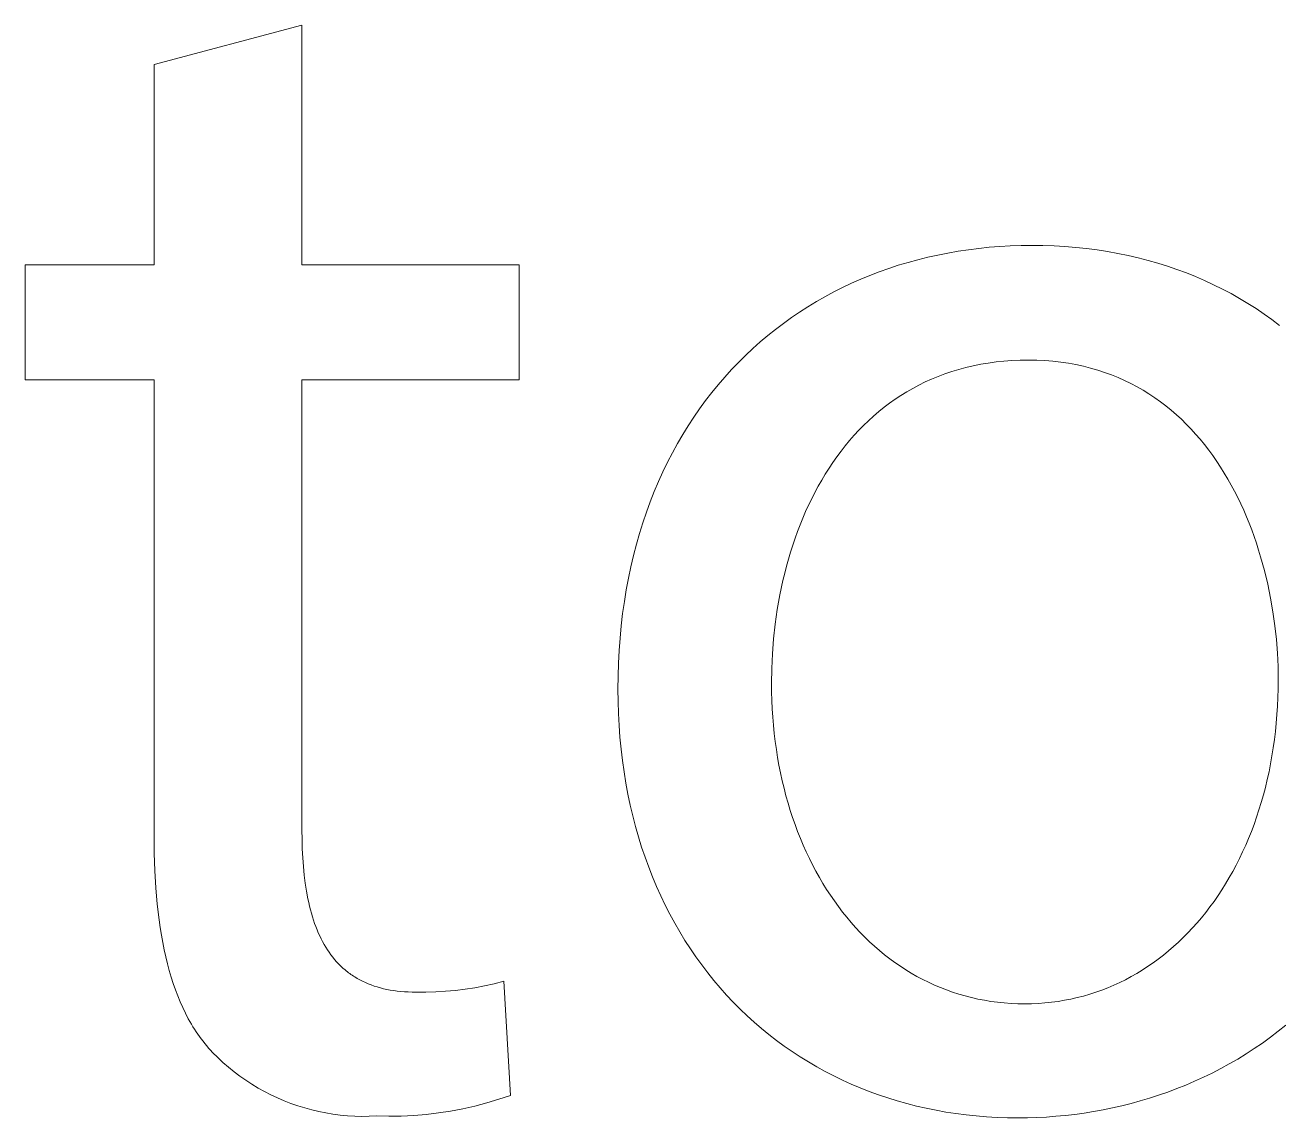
# Model space of a CAD drawing. Header units: millimetres. Extents: x 1434 to 4837, y 1889 to 4267.
# Drawn here: x 3970.85 to 3995.64, y 1946.13 to 1967.73 of the extents above; entities that cross this region are included whole.
import ezdxf

# ---------------------------------------------------------------- set-up
doc = ezdxf.new("R2010")
doc.units = ezdxf.units.MM
doc.header["$MEASUREMENT"] = 0
doc.layers.add('Domyślny', color=7, linetype='Continuous', true_color=0x000000)

msp = doc.modelspace()

# ---------------------------------------------------------------- linework, layer by layer
at = {"layer": 'Domyślny', "color": 18, "lineweight": 15, "true_color": 0x000000}
for p, q in [((3973.401, 1966.946), (3976.325, 1967.728)), ((3976.325, 1967.728), (3976.325, 1962.992)), ((3973.401, 1962.992), (3973.401, 1966.946)), ((3988.696, 1963.139), (3988.894, 1963.183)), ((3988.894, 1963.183), (3989.094, 1963.222)), ((3989.094, 1963.222), (3989.296, 1963.257)), ((3989.296, 1963.257), (3989.499, 1963.288)), ((3989.499, 1963.288), (3989.704, 1963.313)), ((3989.704, 1963.313), (3989.911, 1963.335)), ((3989.911, 1963.335), (3990.119, 1963.351)), ((3990.119, 1963.351), (3990.329, 1963.363)), ((3990.329, 1963.363), (3990.541, 1963.37)), ((3990.541, 1963.37), (3990.753, 1963.372)), ((3990.753, 1963.372), (3990.974, 1963.37)), ((3990.974, 1963.37), (3991.193, 1963.362)), ((3991.193, 1963.362), (3991.409, 1963.35)), ((3991.409, 1963.35), (3991.623, 1963.332)), ((3991.623, 1963.332), (3991.834, 1963.31)), ((3991.834, 1963.31), (3992.044, 1963.283)), ((3992.044, 1963.283), (3992.25, 1963.251)), ((3992.25, 1963.251), (3992.454, 1963.214)), ((3992.454, 1963.214), (3992.656, 1963.173)), ((3992.656, 1963.173), (3992.854, 1963.127)), ((3970.852, 1960.714), (3970.852, 1962.992)), ((3970.852, 1962.992), (3973.401, 1962.992)), ((3976.325, 1962.992), (3980.62, 1962.992)), ((3980.62, 1962.992), (3980.62, 1960.714)), ((3987.738, 1962.85), (3987.926, 1962.917)), ((3987.926, 1962.917), (3988.115, 1962.979)), ((3988.115, 1962.979), (3988.307, 1963.037)), ((3988.307, 1963.037), (3988.501, 1963.09)), ((3988.501, 1963.09), (3988.696, 1963.139)), ((3992.854, 1963.127), (3993.051, 1963.076)), ((3993.051, 1963.076), (3993.244, 1963.021)), ((3993.244, 1963.021), (3993.435, 1962.961)), ((3993.435, 1962.961), (3993.623, 1962.897)), ((3987.19, 1962.624), (3987.371, 1962.704)), ((3987.371, 1962.704), (3987.553, 1962.779)), ((3987.553, 1962.779), (3987.738, 1962.85)), ((3993.623, 1962.897), (3993.809, 1962.828)), ((3993.809, 1962.828), (3993.991, 1962.755)), ((3993.991, 1962.755), (3994.171, 1962.678)), ((3994.171, 1962.678), (3994.347, 1962.596)), ((3986.665, 1962.359), (3986.837, 1962.452)), ((3986.837, 1962.452), (3987.013, 1962.54)), ((3987.013, 1962.54), (3987.19, 1962.624)), ((3994.347, 1962.596), (3994.521, 1962.51)), ((3994.521, 1962.51), (3994.692, 1962.419)), ((3994.692, 1962.419), (3994.86, 1962.325)), ((3986.327, 1962.161), (3986.495, 1962.262)), ((3986.495, 1962.262), (3986.665, 1962.359)), ((3994.86, 1962.325), (3995.024, 1962.226)), ((3995.024, 1962.226), (3995.186, 1962.123)), ((3985.842, 1961.831), (3986.001, 1961.945)), ((3986.001, 1961.945), (3986.163, 1962.055)), ((3986.163, 1962.055), (3986.327, 1962.161)), ((3995.186, 1962.123), (3995.345, 1962.016)), ((3995.345, 1962.016), (3995.5, 1961.905)), ((3985.534, 1961.591), (3985.687, 1961.713)), ((3985.687, 1961.713), (3985.842, 1961.831)), ((3995.5, 1961.905), (3995.652, 1961.791)), ((3985.238, 1961.334), (3985.384, 1961.465)), ((3985.384, 1961.465), (3985.534, 1961.591)), ((3984.954, 1961.061), (3985.094, 1961.199)), ((3985.094, 1961.199), (3985.238, 1961.334)), ((3984.818, 1960.918), (3984.954, 1961.061)), ((3989.452, 1960.96), (3989.311, 1960.922)), ((3989.596, 1960.993), (3989.452, 1960.96)), ((3989.743, 1961.023), (3989.596, 1960.993)), ((3989.893, 1961.048), (3989.743, 1961.023)), ((3990.046, 1961.069), (3989.893, 1961.048)), ((3990.201, 1961.085), (3990.046, 1961.069)), ((3990.36, 1961.096), (3990.201, 1961.085)), ((3990.521, 1961.104), (3990.36, 1961.096)), ((3990.685, 1961.106), (3990.521, 1961.104)), ((3990.85, 1961.103), (3990.685, 1961.106)), ((3991.012, 1961.096), (3990.85, 1961.103)), ((3991.17, 1961.083), (3991.012, 1961.096)), ((3991.325, 1961.066), (3991.17, 1961.083)), ((3991.478, 1961.043), (3991.325, 1961.066)), ((3991.627, 1961.016), (3991.478, 1961.043)), ((3991.773, 1960.985), (3991.627, 1961.016)), ((3991.916, 1960.949), (3991.773, 1960.985)), ((3992.056, 1960.908), (3991.916, 1960.949)), ((3973.401, 1960.714), (3970.852, 1960.714)), ((3973.401, 1951.717), (3973.401, 1960.714)), ((3980.62, 1960.714), (3976.325, 1960.714)), ((3976.325, 1960.714), (3976.325, 1951.819)), ((3984.555, 1960.62), (3984.684, 1960.771)), ((3984.684, 1960.771), (3984.818, 1960.918)), ((3988.774, 1960.73), (3988.647, 1960.673)), ((3988.904, 1960.784), (3988.774, 1960.73)), ((3989.037, 1960.834), (3988.904, 1960.784)), ((3989.172, 1960.88), (3989.037, 1960.834)), ((3989.311, 1960.922), (3989.172, 1960.88)), ((3992.193, 1960.863), (3992.056, 1960.908)), ((3992.327, 1960.814), (3992.193, 1960.863)), ((3992.458, 1960.761), (3992.327, 1960.814)), ((3992.587, 1960.704), (3992.458, 1960.761)), ((3992.712, 1960.643), (3992.587, 1960.704)), ((3984.306, 1960.307), (3984.428, 1960.465)), ((3984.428, 1960.465), (3984.555, 1960.62)), ((3988.282, 1960.479), (3988.166, 1960.407)), ((3988.401, 1960.547), (3988.282, 1960.479)), ((3988.522, 1960.612), (3988.401, 1960.547)), ((3988.647, 1960.673), (3988.522, 1960.612)), ((3992.834, 1960.578), (3992.712, 1960.643)), ((3992.954, 1960.51), (3992.834, 1960.578)), ((3993.07, 1960.438), (3992.954, 1960.51)), ((3993.184, 1960.362), (3993.07, 1960.438)), ((3984.186, 1960.144), (3984.306, 1960.307)), ((3987.941, 1960.254), (3987.833, 1960.172)), ((3988.052, 1960.332), (3987.941, 1960.254)), ((3988.166, 1960.407), (3988.052, 1960.332)), ((3993.295, 1960.283), (3993.184, 1960.362)), ((3993.403, 1960.201), (3993.295, 1960.283)), ((3993.508, 1960.115), (3993.403, 1960.201)), ((3983.959, 1959.807), (3984.071, 1959.977)), ((3984.071, 1959.977), (3984.186, 1960.144)), ((3987.625, 1959.999), (3987.525, 1959.908)), ((3987.728, 1960.087), (3987.625, 1959.999)), ((3987.833, 1960.172), (3987.728, 1960.087)), ((3993.611, 1960.027), (3993.508, 1960.115)), ((3993.71, 1959.935), (3993.611, 1960.027)), ((3983.852, 1959.632), (3983.959, 1959.807)), ((3987.334, 1959.718), (3987.242, 1959.619)), ((3987.428, 1959.815), (3987.334, 1959.718)), ((3987.525, 1959.908), (3987.428, 1959.815)), ((3993.807, 1959.84), (3993.71, 1959.935)), ((3993.901, 1959.743), (3993.807, 1959.84)), ((3993.993, 1959.643), (3993.901, 1959.743)), ((3983.648, 1959.272), (3983.748, 1959.454)), ((3983.748, 1959.454), (3983.852, 1959.632)), ((3987.152, 1959.517), (3987.066, 1959.412)), ((3987.242, 1959.619), (3987.152, 1959.517)), ((3994.082, 1959.54), (3993.993, 1959.643)), ((3994.168, 1959.434), (3994.082, 1959.54)), ((3983.552, 1959.086), (3983.648, 1959.272)), ((3986.982, 1959.305), (3986.9, 1959.195)), ((3987.066, 1959.412), (3986.982, 1959.305)), ((3994.251, 1959.327), (3994.168, 1959.434)), ((3994.332, 1959.217), (3994.251, 1959.327)), ((3994.41, 1959.104), (3994.332, 1959.217)), ((3983.46, 1958.896), (3983.552, 1959.086)), ((3986.745, 1958.969), (3986.671, 1958.852)), ((3986.821, 1959.083), (3986.745, 1958.969)), ((3986.9, 1959.195), (3986.821, 1959.083)), ((3994.486, 1958.99), (3994.41, 1959.104)), ((3994.559, 1958.873), (3994.486, 1958.99)), ((3983.289, 1958.506), (3983.372, 1958.703)), ((3983.372, 1958.703), (3983.46, 1958.896)), ((3986.6, 1958.734), (3986.532, 1958.613)), ((3986.671, 1958.852), (3986.6, 1958.734)), ((3994.629, 1958.755), (3994.559, 1958.873)), ((3994.697, 1958.634), (3994.629, 1958.755)), ((3983.21, 1958.305), (3983.289, 1958.506)), ((3986.466, 1958.491), (3986.402, 1958.366)), ((3986.532, 1958.613), (3986.466, 1958.491)), ((3994.762, 1958.512), (3994.697, 1958.634)), ((3994.825, 1958.389), (3994.762, 1958.512)), ((3983.135, 1958.1), (3983.21, 1958.305)), ((3986.341, 1958.24), (3986.283, 1958.111)), ((3986.402, 1958.366), (3986.341, 1958.24)), ((3994.885, 1958.263), (3994.825, 1958.389)), ((3994.943, 1958.137), (3994.885, 1958.263)), ((3983.064, 1957.892), (3983.135, 1958.1)), ((3986.227, 1957.982), (3986.174, 1957.85)), ((3986.283, 1958.111), (3986.227, 1957.982)), ((3994.998, 1958.009), (3994.943, 1958.137)), ((3995.051, 1957.879), (3994.998, 1958.009)), ((3982.998, 1957.68), (3983.064, 1957.892)), ((3986.123, 1957.717), (3986.074, 1957.583)), ((3986.174, 1957.85), (3986.123, 1957.717)), ((3995.101, 1957.749), (3995.051, 1957.879)), ((3995.149, 1957.617), (3995.101, 1957.749)), ((3982.88, 1957.245), (3982.937, 1957.464)), ((3982.937, 1957.464), (3982.998, 1957.68)), ((3986.074, 1957.583), (3986.028, 1957.447)), ((3995.194, 1957.485), (3995.149, 1957.617)), ((3995.238, 1957.351), (3995.194, 1957.485)), ((3982.827, 1957.022), (3982.88, 1957.245)), ((3985.985, 1957.31), (3985.944, 1957.172)), ((3986.028, 1957.447), (3985.985, 1957.31)), ((3995.278, 1957.217), (3995.238, 1957.351)), ((3995.353, 1956.947), (3995.278, 1957.217)), ((3982.78, 1956.796), (3982.827, 1957.022)), ((3985.905, 1957.033), (3985.869, 1956.893)), ((3985.944, 1957.172), (3985.905, 1957.033)), ((3982.737, 1956.566), (3982.78, 1956.796)), ((3985.835, 1956.751), (3985.774, 1956.466)), ((3985.869, 1956.893), (3985.835, 1956.751)), ((3995.418, 1956.675), (3995.353, 1956.947)), ((3982.699, 1956.333), (3982.737, 1956.566)), ((3995.474, 1956.402), (3995.418, 1956.675)), ((3982.665, 1956.096), (3982.699, 1956.333)), ((3985.774, 1956.466), (3985.723, 1956.178)), ((3995.521, 1956.128), (3995.474, 1956.402)), ((3982.637, 1955.855), (3982.665, 1956.096)), ((3985.723, 1956.178), (3985.682, 1955.887)), ((3995.559, 1955.855), (3995.521, 1956.128)), ((3982.614, 1955.611), (3982.637, 1955.855)), ((3985.682, 1955.887), (3985.65, 1955.595)), ((3995.589, 1955.583), (3995.559, 1955.855)), ((3982.596, 1955.364), (3982.614, 1955.611)), ((3985.65, 1955.595), (3985.627, 1955.302)), ((3995.609, 1955.313), (3995.589, 1955.583)), ((3982.582, 1955.113), (3982.596, 1955.364)), ((3985.627, 1955.302), (3985.613, 1955.008)), ((3995.622, 1955.046), (3995.609, 1955.313)), ((3982.575, 1954.859), (3982.582, 1955.113)), ((3985.613, 1955.008), (3985.609, 1954.715)), ((3995.626, 1954.783), (3995.622, 1955.046)), ((3982.572, 1954.602), (3982.575, 1954.859)), ((3995.624, 1954.609), (3995.626, 1954.783)), ((3982.574, 1954.359), (3982.572, 1954.602)), ((3985.609, 1954.715), (3985.61, 1954.547)), ((3985.61, 1954.547), (3985.615, 1954.38)), ((3995.62, 1954.438), (3995.624, 1954.609)), ((3982.582, 1954.12), (3982.574, 1954.359)), ((3985.615, 1954.38), (3985.622, 1954.214)), ((3995.601, 1954.098), (3995.612, 1954.267)), ((3995.612, 1954.267), (3995.62, 1954.438)), ((3982.594, 1953.883), (3982.582, 1954.12)), ((3985.622, 1954.214), (3985.633, 1954.05)), ((3985.633, 1954.05), (3985.646, 1953.887)), ((3995.587, 1953.931), (3995.601, 1954.098)), ((3982.612, 1953.649), (3982.594, 1953.883)), ((3985.646, 1953.887), (3985.662, 1953.726)), ((3995.551, 1953.603), (3995.57, 1953.766)), ((3995.57, 1953.766), (3995.587, 1953.931)), ((3982.634, 1953.418), (3982.612, 1953.649)), ((3985.662, 1953.726), (3985.682, 1953.566)), ((3985.682, 1953.566), (3985.704, 1953.408)), ((3995.528, 1953.441), (3995.551, 1953.603)), ((3982.661, 1953.191), (3982.634, 1953.418)), ((3985.704, 1953.408), (3985.728, 1953.252)), ((3985.728, 1953.252), (3985.756, 1953.097)), ((3995.474, 1953.122), (3995.502, 1953.281)), ((3995.502, 1953.281), (3995.528, 1953.441)), ((3982.692, 1952.966), (3982.661, 1953.191)), ((3985.756, 1953.097), (3985.786, 1952.944)), ((3995.443, 1952.966), (3995.474, 1953.122)), ((3982.729, 1952.744), (3982.692, 1952.966)), ((3985.786, 1952.944), (3985.82, 1952.792)), ((3985.82, 1952.792), (3985.855, 1952.643)), ((3995.372, 1952.659), (3995.408, 1952.812)), ((3995.408, 1952.812), (3995.443, 1952.966)), ((3982.77, 1952.525), (3982.729, 1952.744)), ((3982.815, 1952.31), (3982.77, 1952.525)), ((3985.855, 1952.643), (3985.894, 1952.495)), ((3995.29, 1952.361), (3995.332, 1952.509)), ((3995.332, 1952.509), (3995.372, 1952.659)), ((3982.865, 1952.097), (3982.815, 1952.31)), ((3985.894, 1952.495), (3985.935, 1952.349)), ((3985.935, 1952.349), (3985.979, 1952.205)), ((3995.245, 1952.215), (3995.29, 1952.361)), ((3982.919, 1951.888), (3982.865, 1952.097)), ((3985.979, 1952.205), (3986.025, 1952.063)), ((3986.025, 1952.063), (3986.074, 1951.923)), ((3995.147, 1951.928), (3995.197, 1952.07)), ((3995.197, 1952.07), (3995.245, 1952.215)), ((3976.325, 1951.819), (3976.327, 1951.63)), ((3982.978, 1951.682), (3982.919, 1951.888)), ((3986.074, 1951.923), (3986.125, 1951.785)), ((3986.125, 1951.785), (3986.179, 1951.649)), ((3995.039, 1951.651), (3995.095, 1951.789)), ((3995.095, 1951.789), (3995.147, 1951.928)), ((3973.405, 1951.359), (3973.401, 1951.717)), ((3976.327, 1951.63), (3976.332, 1951.446)), ((3983.041, 1951.479), (3982.978, 1951.682)), ((3986.179, 1951.649), (3986.236, 1951.515)), ((3986.236, 1951.515), (3986.295, 1951.384)), ((3994.922, 1951.383), (3994.982, 1951.516)), ((3994.982, 1951.516), (3995.039, 1951.651)), ((3973.417, 1951.012), (3973.405, 1951.359)), ((3976.332, 1951.446), (3976.341, 1951.268)), ((3976.341, 1951.268), (3976.353, 1951.095)), ((3983.108, 1951.279), (3983.041, 1951.479)), ((3983.18, 1951.083), (3983.108, 1951.279)), ((3986.295, 1951.384), (3986.356, 1951.254)), ((3994.859, 1951.252), (3994.922, 1951.383)), ((3976.353, 1951.095), (3976.37, 1950.927)), ((3983.256, 1950.89), (3983.18, 1951.083)), ((3986.356, 1951.254), (3986.42, 1951.127)), ((3986.42, 1951.127), (3986.486, 1951.002)), ((3994.727, 1950.998), (3994.794, 1951.124)), ((3994.794, 1951.124), (3994.859, 1951.252)), ((3973.436, 1950.676), (3973.417, 1951.012)), ((3976.37, 1950.927), (3976.39, 1950.765)), ((3983.335, 1950.7), (3983.256, 1950.89)), ((3986.486, 1951.002), (3986.554, 1950.88)), ((3986.554, 1950.88), (3986.625, 1950.76)), ((3994.585, 1950.754), (3994.657, 1950.875)), ((3994.657, 1950.875), (3994.727, 1950.998)), ((3973.464, 1950.352), (3973.436, 1950.676)), ((3976.39, 1950.765), (3976.415, 1950.608)), ((3976.415, 1950.608), (3976.443, 1950.457)), ((3983.419, 1950.514), (3983.335, 1950.7)), ((3986.625, 1950.76), (3986.698, 1950.642)), ((3986.698, 1950.642), (3986.773, 1950.527)), ((3986.773, 1950.527), (3986.851, 1950.414)), ((3994.435, 1950.52), (3994.511, 1950.635)), ((3994.511, 1950.635), (3994.585, 1950.754)), ((3973.5, 1950.04), (3973.464, 1950.352)), ((3976.443, 1950.457), (3976.459, 1950.383)), ((3976.459, 1950.383), (3976.475, 1950.311)), ((3976.475, 1950.311), (3976.493, 1950.24)), ((3983.507, 1950.331), (3983.419, 1950.514)), ((3983.599, 1950.152), (3983.507, 1950.331)), ((3986.851, 1950.414), (3986.931, 1950.304)), ((3986.931, 1950.304), (3987.013, 1950.196)), ((3994.193, 1950.188), (3994.275, 1950.296)), ((3994.275, 1950.296), (3994.356, 1950.406)), ((3994.356, 1950.406), (3994.435, 1950.52)), ((3973.522, 1949.888), (3973.5, 1950.04)), ((3976.493, 1950.24), (3976.512, 1950.171)), ((3976.512, 1950.171), (3976.532, 1950.103)), ((3976.532, 1950.103), (3976.553, 1950.036)), ((3976.553, 1950.036), (3976.576, 1949.971)), ((3983.695, 1949.976), (3983.599, 1950.152)), ((3987.013, 1950.196), (3987.097, 1950.092)), ((3987.097, 1950.092), (3987.183, 1949.989)), ((3994.021, 1949.98), (3994.108, 1950.083)), ((3994.108, 1950.083), (3994.193, 1950.188)), ((3973.546, 1949.739), (3973.522, 1949.888)), ((3976.576, 1949.971), (3976.599, 1949.908)), ((3976.599, 1949.908), (3976.624, 1949.845)), ((3976.624, 1949.845), (3976.649, 1949.784)), ((3976.649, 1949.784), (3976.676, 1949.725)), ((3983.794, 1949.803), (3983.695, 1949.976)), ((3983.897, 1949.634), (3983.794, 1949.803)), ((3987.183, 1949.989), (3987.271, 1949.89)), ((3987.271, 1949.89), (3987.361, 1949.793)), ((3987.361, 1949.793), (3987.454, 1949.699)), ((3993.747, 1949.69), (3993.84, 1949.784)), ((3993.84, 1949.784), (3993.931, 1949.881)), ((3993.931, 1949.881), (3994.021, 1949.98)), ((3973.572, 1949.593), (3973.546, 1949.739)), ((3973.601, 1949.451), (3973.572, 1949.593)), ((3976.676, 1949.725), (3976.704, 1949.667)), ((3976.704, 1949.667), (3976.733, 1949.611)), ((3976.733, 1949.611), (3976.763, 1949.556)), ((3976.763, 1949.556), (3976.795, 1949.502)), ((3984.004, 1949.469), (3983.897, 1949.634)), ((3987.454, 1949.699), (3987.548, 1949.608)), ((3987.548, 1949.608), (3987.645, 1949.52)), ((3993.556, 1949.511), (3993.653, 1949.599)), ((3993.653, 1949.599), (3993.747, 1949.69)), ((3973.631, 1949.311), (3973.601, 1949.451)), ((3973.665, 1949.174), (3973.631, 1949.311)), ((3976.795, 1949.502), (3976.828, 1949.45)), ((3976.828, 1949.45), (3976.862, 1949.4)), ((3976.862, 1949.4), (3976.897, 1949.351)), ((3976.897, 1949.351), (3976.933, 1949.303)), ((3976.933, 1949.303), (3976.971, 1949.257)), ((3984.115, 1949.307), (3984.004, 1949.469)), ((3984.229, 1949.149), (3984.115, 1949.307)), ((3987.645, 1949.52), (3987.743, 1949.435)), ((3987.743, 1949.435), (3987.843, 1949.352)), ((3987.843, 1949.352), (3987.945, 1949.273)), ((3993.254, 1949.265), (3993.357, 1949.344)), ((3993.357, 1949.344), (3993.457, 1949.426)), ((3993.457, 1949.426), (3993.556, 1949.511)), ((3973.7, 1949.04), (3973.665, 1949.174)), ((3973.739, 1948.91), (3973.7, 1949.04)), ((3976.971, 1949.257), (3977.01, 1949.213)), ((3977.01, 1949.213), (3977.05, 1949.17)), ((3977.05, 1949.17), (3977.092, 1949.128)), ((3977.092, 1949.128), (3977.134, 1949.089)), ((3977.134, 1949.089), (3977.178, 1949.05)), ((3977.178, 1949.05), (3977.201, 1949.032)), ((3984.347, 1948.994), (3984.229, 1949.149)), ((3987.945, 1949.273), (3988.049, 1949.197)), ((3988.049, 1949.197), (3988.155, 1949.124)), ((3988.155, 1949.124), (3988.263, 1949.054)), ((3988.263, 1949.054), (3988.372, 1948.987)), ((3992.828, 1948.981), (3992.937, 1949.047)), ((3992.937, 1949.047), (3993.044, 1949.117)), ((3993.044, 1949.117), (3993.15, 1949.19)), ((3993.15, 1949.19), (3993.254, 1949.265)), ((3973.78, 1948.782), (3973.739, 1948.91)), ((3977.201, 1949.032), (3977.224, 1949.013)), ((3977.224, 1949.013), (3977.247, 1948.996)), ((3977.247, 1948.996), (3977.271, 1948.978)), ((3977.271, 1948.978), (3977.294, 1948.961)), ((3977.294, 1948.961), (3977.319, 1948.945)), ((3977.319, 1948.945), (3977.343, 1948.928)), ((3977.343, 1948.928), (3977.368, 1948.913)), ((3977.368, 1948.913), (3977.419, 1948.882)), ((3977.419, 1948.882), (3977.471, 1948.853)), ((3977.471, 1948.853), (3977.525, 1948.826)), ((3977.525, 1948.826), (3977.58, 1948.8)), ((3977.58, 1948.8), (3977.636, 1948.776)), ((3980.125, 1948.779), (3980.314, 1948.827)), ((3980.314, 1948.827), (3980.45, 1946.572)), ((3984.468, 1948.843), (3984.347, 1948.994)), ((3984.593, 1948.696), (3984.468, 1948.843)), ((3988.372, 1948.987), (3988.484, 1948.924)), ((3988.484, 1948.924), (3988.597, 1948.864)), ((3988.597, 1948.864), (3988.711, 1948.807)), ((3988.711, 1948.807), (3988.828, 1948.753)), ((3992.375, 1948.749), (3992.491, 1948.802)), ((3992.491, 1948.802), (3992.605, 1948.858)), ((3992.605, 1948.858), (3992.717, 1948.918)), ((3992.717, 1948.918), (3992.828, 1948.981)), ((3973.823, 1948.658), (3973.78, 1948.782)), ((3973.869, 1948.537), (3973.823, 1948.658)), ((3977.636, 1948.776), (3977.694, 1948.754)), ((3977.694, 1948.754), (3977.753, 1948.733)), ((3977.753, 1948.733), (3977.814, 1948.714)), ((3977.814, 1948.714), (3977.876, 1948.696)), ((3977.876, 1948.696), (3977.94, 1948.68)), ((3977.94, 1948.68), (3978.005, 1948.666)), ((3978.005, 1948.666), (3978.071, 1948.653)), ((3978.071, 1948.653), (3978.139, 1948.642)), ((3978.139, 1948.642), (3978.209, 1948.633)), ((3978.209, 1948.633), (3978.28, 1948.625)), ((3978.28, 1948.625), (3978.353, 1948.619)), ((3978.353, 1948.619), (3978.427, 1948.615)), ((3978.427, 1948.615), (3978.503, 1948.613)), ((3978.503, 1948.613), (3978.58, 1948.612)), ((3978.58, 1948.612), (3978.775, 1948.611)), ((3978.775, 1948.611), (3978.969, 1948.616)), ((3978.969, 1948.616), (3979.164, 1948.628)), ((3979.164, 1948.628), (3979.358, 1948.646)), ((3979.358, 1948.646), (3979.551, 1948.67)), ((3979.551, 1948.67), (3979.743, 1948.7)), ((3979.743, 1948.7), (3979.935, 1948.736)), ((3979.935, 1948.736), (3980.125, 1948.779)), ((3984.721, 1948.553), (3984.593, 1948.696)), ((3984.852, 1948.413), (3984.721, 1948.553)), ((3988.828, 1948.753), (3988.946, 1948.703)), ((3988.946, 1948.703), (3989.065, 1948.656)), ((3989.065, 1948.656), (3989.187, 1948.613)), ((3989.187, 1948.613), (3989.309, 1948.573)), ((3989.309, 1948.573), (3989.434, 1948.537)), ((3991.776, 1948.535), (3991.899, 1948.571)), ((3991.899, 1948.571), (3992.02, 1948.61)), ((3992.02, 1948.61), (3992.14, 1948.653)), ((3992.14, 1948.653), (3992.258, 1948.699)), ((3992.258, 1948.699), (3992.375, 1948.749)), ((3973.917, 1948.419), (3973.869, 1948.537)), ((3973.969, 1948.305), (3973.917, 1948.419)), ((3974.023, 1948.193), (3973.969, 1948.305)), ((3984.987, 1948.277), (3984.852, 1948.413)), ((3989.434, 1948.537), (3989.56, 1948.505)), ((3989.56, 1948.505), (3989.687, 1948.476)), ((3989.687, 1948.476), (3989.816, 1948.451)), ((3989.816, 1948.451), (3989.946, 1948.43)), ((3989.946, 1948.43), (3990.077, 1948.412)), ((3990.077, 1948.412), (3990.21, 1948.398)), ((3990.21, 1948.398), (3990.345, 1948.388)), ((3990.345, 1948.388), (3990.48, 1948.383)), ((3990.48, 1948.383), (3990.617, 1948.381)), ((3990.617, 1948.381), (3990.751, 1948.382)), ((3990.751, 1948.382), (3990.883, 1948.388)), ((3990.883, 1948.388), (3991.014, 1948.398)), ((3991.014, 1948.398), (3991.144, 1948.412)), ((3991.144, 1948.412), (3991.273, 1948.429)), ((3991.273, 1948.429), (3991.401, 1948.45)), ((3991.401, 1948.45), (3991.527, 1948.475)), ((3991.527, 1948.475), (3991.652, 1948.503)), ((3991.652, 1948.503), (3991.776, 1948.535)), ((3974.079, 1948.085), (3974.023, 1948.193)), ((3974.139, 1947.98), (3974.079, 1948.085)), ((3985.125, 1948.145), (3984.987, 1948.277)), ((3985.266, 1948.017), (3985.125, 1948.145)), ((3974.17, 1947.929), (3974.139, 1947.98)), ((3974.201, 1947.879), (3974.17, 1947.929)), ((3974.234, 1947.829), (3974.201, 1947.879)), ((3974.267, 1947.781), (3974.234, 1947.829)), ((3985.41, 1947.893), (3985.266, 1948.017)), ((3985.557, 1947.773), (3985.41, 1947.893)), ((3995.625, 1947.838), (3995.47, 1947.719)), ((3995.778, 1947.96), (3995.625, 1947.838)), ((3974.3, 1947.733), (3974.267, 1947.781)), ((3974.335, 1947.686), (3974.3, 1947.733)), ((3974.37, 1947.64), (3974.335, 1947.686)), ((3974.406, 1947.594), (3974.37, 1947.64)), ((3974.443, 1947.55), (3974.406, 1947.594)), ((3974.48, 1947.506), (3974.443, 1947.55)), ((3985.708, 1947.657), (3985.557, 1947.773)), ((3985.861, 1947.544), (3985.708, 1947.657)), ((3995.312, 1947.605), (3995.152, 1947.496)), ((3995.47, 1947.719), (3995.312, 1947.605)), ((3974.518, 1947.464), (3974.48, 1947.506)), ((3974.557, 1947.422), (3974.518, 1947.464)), ((3974.659, 1947.321), (3974.557, 1947.422)), ((3974.764, 1947.223), (3974.659, 1947.321)), ((3986.017, 1947.436), (3985.861, 1947.544)), ((3986.176, 1947.332), (3986.017, 1947.436)), ((3986.337, 1947.232), (3986.176, 1947.332)), ((3994.99, 1947.39), (3994.825, 1947.29)), ((3995.152, 1947.496), (3994.99, 1947.39)), ((3974.872, 1947.129), (3974.764, 1947.223)), ((3974.983, 1947.038), (3974.872, 1947.129)), ((3986.502, 1947.136), (3986.337, 1947.232)), ((3986.669, 1947.044), (3986.502, 1947.136)), ((3994.49, 1947.101), (3994.319, 1947.013)), ((3994.658, 1947.193), (3994.49, 1947.101)), ((3994.825, 1947.29), (3994.658, 1947.193)), ((3975.098, 1946.952), (3974.983, 1947.038)), ((3975.215, 1946.869), (3975.098, 1946.952)), ((3975.335, 1946.791), (3975.215, 1946.869)), ((3986.838, 1946.956), (3986.669, 1947.044)), ((3987.01, 1946.873), (3986.838, 1946.956)), ((3987.185, 1946.793), (3987.01, 1946.873)), ((3993.973, 1946.85), (3993.797, 1946.775)), ((3994.147, 1946.929), (3993.973, 1946.85)), ((3994.319, 1947.013), (3994.147, 1946.929)), ((3975.458, 1946.717), (3975.335, 1946.791)), ((3975.584, 1946.647), (3975.458, 1946.717)), ((3975.711, 1946.582), (3975.584, 1946.647)), ((3975.841, 1946.521), (3975.711, 1946.582)), ((3980.45, 1946.572), (3980.217, 1946.494)), ((3987.362, 1946.719), (3987.185, 1946.793)), ((3987.541, 1946.648), (3987.362, 1946.719)), ((3987.723, 1946.582), (3987.541, 1946.648)), ((3987.907, 1946.52), (3987.723, 1946.582)), ((3993.261, 1946.574), (3993.081, 1946.516)), ((3993.441, 1946.637), (3993.261, 1946.574)), ((3993.62, 1946.704), (3993.441, 1946.637)), ((3993.797, 1946.775), (3993.62, 1946.704)), ((3975.973, 1946.464), (3975.841, 1946.521)), ((3976.107, 1946.412), (3975.973, 1946.464)), ((3976.242, 1946.365), (3976.107, 1946.412)), ((3976.379, 1946.323), (3976.242, 1946.365)), ((3976.518, 1946.285), (3976.379, 1946.323)), ((3979.505, 1946.307), (3979.264, 1946.262)), ((3979.745, 1946.361), (3979.505, 1946.307)), ((3979.982, 1946.423), (3979.745, 1946.361)), ((3980.217, 1946.494), (3979.982, 1946.423)), ((3988.094, 1946.462), (3987.907, 1946.52)), ((3988.282, 1946.409), (3988.094, 1946.462)), ((3988.473, 1946.36), (3988.282, 1946.409)), ((3988.665, 1946.316), (3988.473, 1946.36)), ((3988.86, 1946.276), (3988.665, 1946.316)), ((3992.347, 1946.324), (3992.162, 1946.286)), ((3992.532, 1946.365), (3992.347, 1946.324)), ((3992.715, 1946.411), (3992.532, 1946.365)), ((3992.898, 1946.462), (3992.715, 1946.411)), ((3993.081, 1946.516), (3992.898, 1946.462)), ((3976.657, 1946.252), (3976.518, 1946.285)), ((3976.798, 1946.224), (3976.657, 1946.252)), ((3976.939, 1946.2), (3976.798, 1946.224)), ((3977.082, 1946.182), (3976.939, 1946.2)), ((3977.225, 1946.168), (3977.082, 1946.182)), ((3977.368, 1946.16), (3977.225, 1946.168)), ((3977.511, 1946.156), (3977.368, 1946.16)), ((3977.655, 1946.158), (3977.511, 1946.156)), ((3977.798, 1946.164), (3977.655, 1946.158)), ((3978.043, 1946.159), (3977.798, 1946.164)), ((3978.289, 1946.163), (3978.043, 1946.159)), ((3978.534, 1946.175), (3978.289, 1946.163)), ((3978.778, 1946.196), (3978.534, 1946.175)), ((3979.022, 1946.225), (3978.778, 1946.196)), ((3979.264, 1946.262), (3979.022, 1946.225)), ((3989.056, 1946.241), (3988.86, 1946.276)), ((3989.255, 1946.211), (3989.056, 1946.241)), ((3989.455, 1946.185), (3989.255, 1946.211)), ((3989.657, 1946.164), (3989.455, 1946.185)), ((3989.861, 1946.147), (3989.657, 1946.164)), ((3990.066, 1946.135), (3989.861, 1946.147)), ((3990.273, 1946.128), (3990.066, 1946.135)), ((3990.481, 1946.126), (3990.273, 1946.128)), ((3990.668, 1946.127), (3990.481, 1946.126)), ((3990.855, 1946.133), (3990.668, 1946.127)), ((3991.042, 1946.143), (3990.855, 1946.133)), ((3991.229, 1946.157), (3991.042, 1946.143)), ((3991.416, 1946.175), (3991.229, 1946.157)), ((3991.603, 1946.196), (3991.416, 1946.175)), ((3991.79, 1946.222), (3991.603, 1946.196)), ((3991.976, 1946.252), (3991.79, 1946.222)), ((3992.162, 1946.286), (3991.976, 1946.252))]:
    msp.add_line(p, q, dxfattribs=at)

doc.saveas('drawing.dxf')
